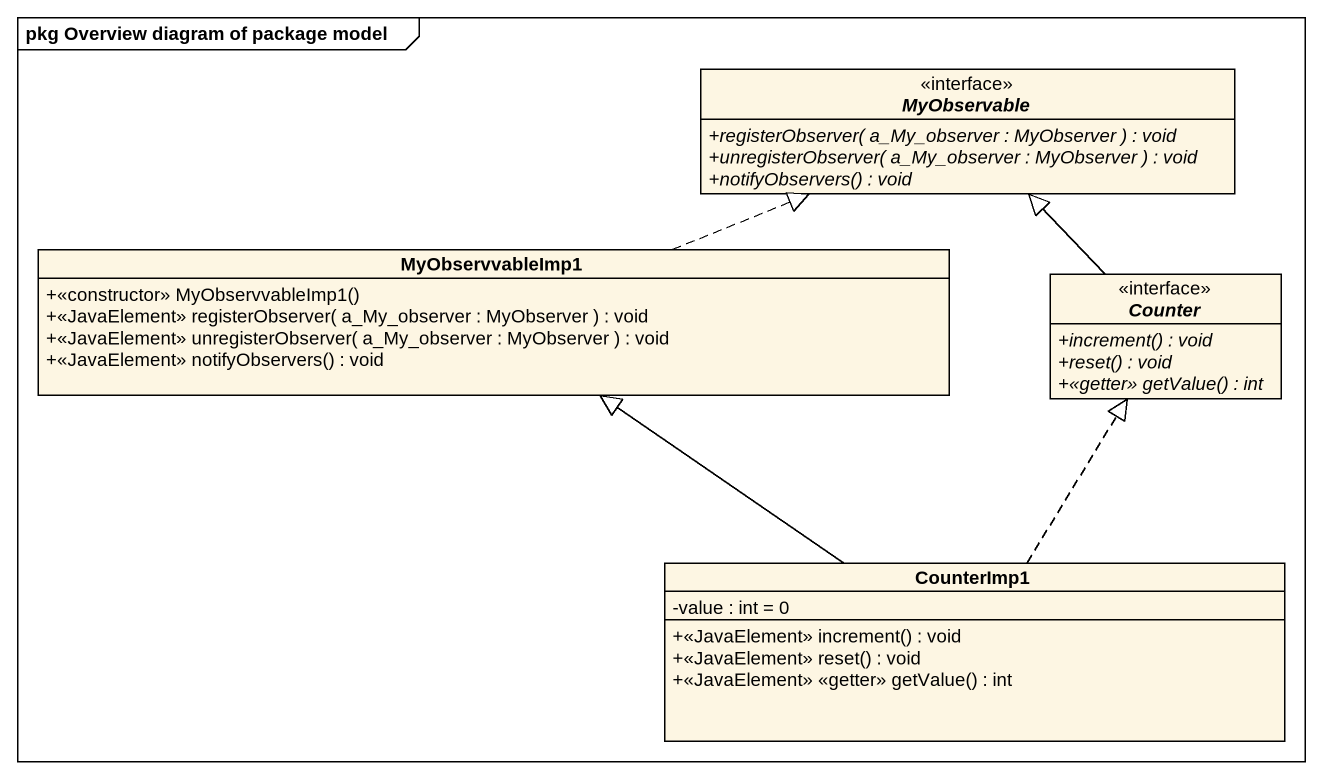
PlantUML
@startuml
mainframe pkg Overview diagram of package model
hide circle
hide empty members
skinparam classAttributeIconSize 0
interface MyObservable {
  {abstract} +registerObserver( a_My_observer : MyObserver ) : void
  {abstract} +unregisterObserver( a_My_observer : MyObserver ) : void
  {abstract} +notifyObservers() : void
}
class MyObservvableImp1 {
  +<<constructor>> MyObservvableImp1()
  +<<JavaElement>> registerObserver( a_My_observer : MyObserver ) : void
  +<<JavaElement>> unregisterObserver( a_My_observer : MyObserver ) : void
  +<<JavaElement>> notifyObservers() : void
}
interface Counter {
  {abstract} +increment() : void
  {abstract} +reset() : void
  {abstract} +<<getter>> getValue() : int
}
class CounterImp1 {
  -value : int = 0
  +<<JavaElement>> increment() : void
  +<<JavaElement>> reset() : void
  +<<JavaElement>> <<getter>> getValue() : int
}
MyObservvableImp1 .right.|> MyObservable
Counter -up-|> MyObservable
CounterImp1 -up-|> MyObservvableImp1
CounterImp1 .up.|> Counter
@enduml
